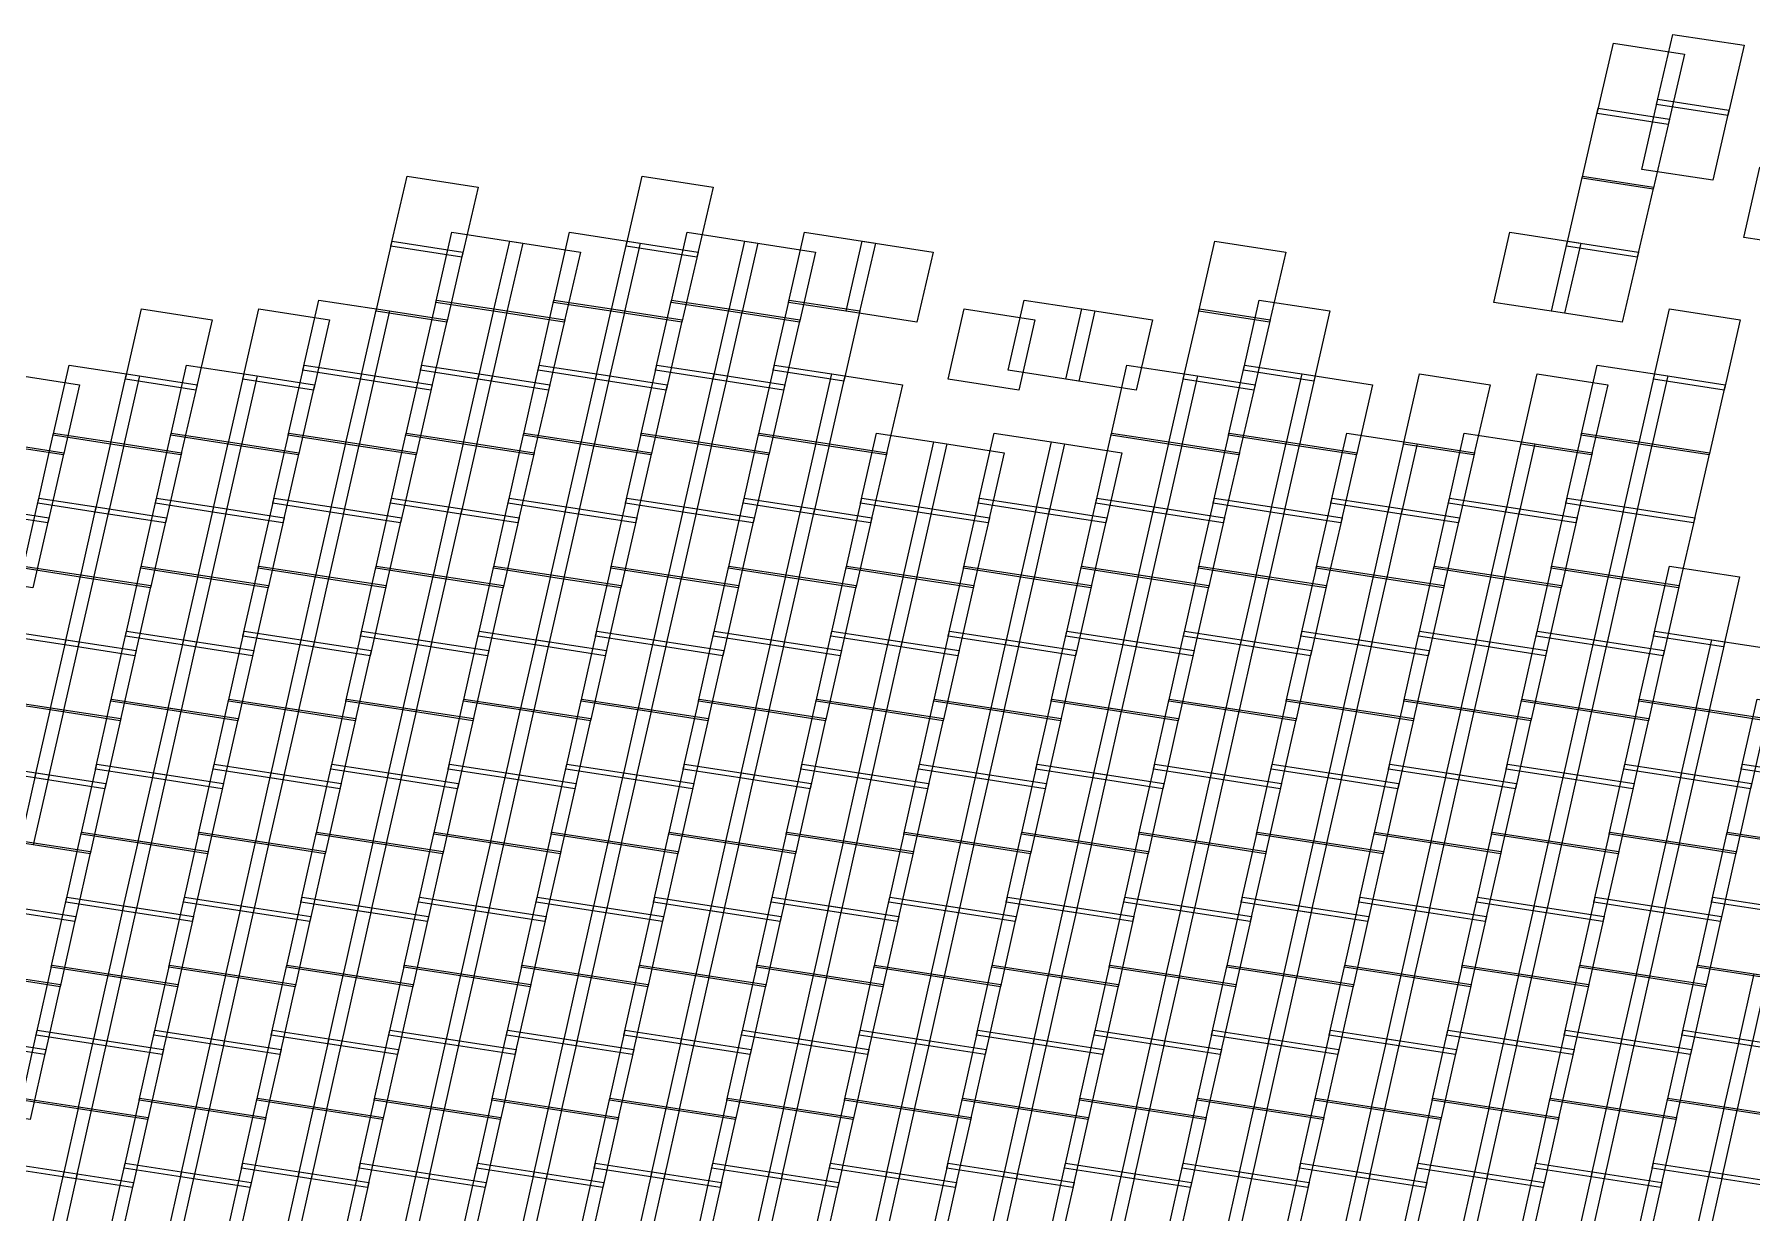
# Model space of a CAD drawing. Header units: metres. Extents: x -83.3 to -29.5, y -56.4 to 14.4.
# Drawn here: x -75.54 to -60.12, y 3.84 to 14.42 of the extents above; entities that cross this region are included whole.
import ezdxf

# ---------------------------------------------------------------- set-up
doc = ezdxf.new("R2010")
doc.units = ezdxf.units.M

msp = doc.modelspace()

# ---------------------------------------------------------------- linework, layer by layer
at = {"layer": 'Layer__irs_1c_south_america_shp'}
for points in [[(-60.82722, 14.42286), (-60.1862, 14.32495), (-60.33251, 13.69563), (-60.97185, 13.79331), (-60.82722, 14.42286)], [(-61.36034, 14.34317), (-60.71977, 14.24386), (-60.86745, 13.61478), (-61.50634, 13.71381), (-61.36034, 14.34317)], [(-61.49561, 13.76017), (-60.85658, 13.66114), (-61.0037, 13.03196), (-61.64112, 13.13073), (-61.49561, 13.76017)], [(-60.9612, 13.8397), (-60.32176, 13.74199), (-60.46756, 13.11259), (-61.10538, 13.21007), (-60.9612, 13.8397)], [(-72.19371, 13.15056), (-71.55624, 13.05178), (-71.70279, 12.42253), (-72.33875, 12.52104), (-72.19371, 13.15056)], [(-70.08229, 13.15056), (-69.44482, 13.05178), (-69.59137, 12.42253), (-70.22733, 12.52104), (-70.08229, 13.15056)], [(-61.63652, 13.15056), (-60.99905, 13.05178), (-61.1456, 12.42253), (-61.78156, 12.52104), (-61.63652, 13.15056)], [(-60.04512, 13.22991), (-59.40726, 13.13243), (-59.55256, 12.50295), (-60.18889, 12.60023), (-60.04512, 13.22991)], [(-72.32806, 12.56742), (-71.69203, 12.4689), (-71.83806, 11.83956), (-72.47264, 11.93783), (-72.32806, 12.56742)], [(-71.7912, 12.64662), (-71.15475, 12.54932), (-71.29959, 11.91977), (-71.93457, 12.01688), (-71.7912, 12.64662)], [(-71.27234, 12.56742), (-70.63631, 12.4689), (-70.78233, 11.83956), (-71.41692, 11.93783), (-71.27234, 12.56742)], [(-70.7355, 12.64662), (-70.09906, 12.54932), (-70.2439, 11.91977), (-70.87888, 12.01688), (-70.7355, 12.64662)], [(-70.21664, 12.56742), (-69.58061, 12.4689), (-69.72664, 11.83956), (-70.36122, 11.93783), (-70.21664, 12.56742)], [(-69.67978, 12.64662), (-69.04333, 12.54932), (-69.18817, 11.91977), (-69.82315, 12.01688), (-69.67978, 12.64662)], [(-69.16092, 12.56742), (-68.52489, 12.4689), (-68.67091, 11.83956), (-69.3055, 11.93783), (-69.16092, 12.56742)], [(-68.62405, 12.64662), (-67.98761, 12.54932), (-68.13245, 11.91977), (-68.76743, 12.01688), (-68.62405, 12.64662)], [(-68.10519, 12.56742), (-67.46916, 12.4689), (-67.61519, 11.83956), (-68.24977, 11.93783), (-68.10519, 12.56742)], [(-64.93805, 12.56742), (-64.30202, 12.4689), (-64.44804, 11.83956), (-65.08263, 11.93783), (-64.93805, 12.56742)], [(-62.28973, 12.64662), (-61.65329, 12.54932), (-61.79813, 11.91977), (-62.43311, 12.01688), (-62.28973, 12.64662)], [(-61.77087, 12.56742), (-61.13484, 12.4689), (-61.28087, 11.83956), (-61.91545, 11.93783), (-61.77087, 12.56742)], [(-72.98579, 12.03672), (-72.35077, 11.93961), (-72.49516, 11.30999), (-73.12878, 11.40692), (-72.98579, 12.03672)], [(-71.93007, 12.03672), (-71.29504, 11.93961), (-71.43944, 11.30999), (-72.07306, 11.40692), (-71.93007, 12.03672)], [(-70.87437, 12.03672), (-70.23935, 11.93961), (-70.38374, 11.30999), (-71.01736, 11.40692), (-70.87437, 12.03672)], [(-69.81865, 12.03672), (-69.18362, 11.93961), (-69.32802, 11.30999), (-69.96164, 11.40692), (-69.81865, 12.03672)], [(-68.76292, 12.03672), (-68.1279, 11.93961), (-68.27229, 11.30999), (-68.90591, 11.40692), (-68.76292, 12.03672)], [(-66.65147, 12.03672), (-66.01645, 11.93961), (-66.16084, 11.30999), (-66.79446, 11.40692), (-66.65147, 12.03672)], [(-64.54005, 12.03672), (-63.90503, 11.93961), (-64.04942, 11.30999), (-64.68304, 11.40692), (-64.54005, 12.03672)], [(-74.57956, 11.95767), (-73.9449, 11.85939), (-74.09042, 11.22998), (-74.72369, 11.32801), (-74.57956, 11.95767)], [(-73.52383, 11.95767), (-72.88918, 11.85939), (-73.0347, 11.22998), (-73.66797, 11.32801), (-73.52383, 11.95767)], [(-72.46811, 11.95767), (-71.83345, 11.85939), (-71.97897, 11.22998), (-72.61224, 11.32801), (-72.46811, 11.95767)], [(-71.41238, 11.95767), (-70.77773, 11.85939), (-70.92325, 11.22998), (-71.55652, 11.32801), (-71.41238, 11.95767)], [(-70.35669, 11.95767), (-69.72203, 11.85939), (-69.86755, 11.22998), (-70.50082, 11.32801), (-70.35669, 11.95767)], [(-69.30096, 11.95767), (-68.66631, 11.85939), (-68.81183, 11.22998), (-69.4451, 11.32801), (-69.30096, 11.95767)], [(-67.18951, 11.95767), (-66.55486, 11.85939), (-66.70038, 11.22998), (-67.33365, 11.32801), (-67.18951, 11.95767)], [(-66.13379, 11.95767), (-65.49913, 11.85939), (-65.64465, 11.22998), (-66.27792, 11.32801), (-66.13379, 11.95767)], [(-65.07809, 11.95767), (-64.44344, 11.85939), (-64.58896, 11.22998), (-65.22223, 11.32801), (-65.07809, 11.95767)], [(-60.85522, 11.95767), (-60.22057, 11.85939), (-60.36609, 11.22998), (-60.99936, 11.32801), (-60.85522, 11.95767)], [(-75.22972, 11.45328), (-74.59601, 11.35634), (-74.73999, 10.72667), (-75.37239, 10.82343), (-75.22972, 11.45328)], [(-74.174, 11.45328), (-73.54028, 11.35634), (-73.68427, 10.72667), (-74.31667, 10.82343), (-74.174, 11.45328)], [(-73.11827, 11.45328), (-72.48456, 11.35634), (-72.62854, 10.72667), (-73.26094, 10.82343), (-73.11827, 11.45328)], [(-72.06255, 11.45328), (-71.42883, 11.35634), (-71.57281, 10.72667), (-72.20522, 10.82343), (-72.06255, 11.45328)], [(-71.00685, 11.45328), (-70.37314, 11.35634), (-70.51712, 10.72667), (-71.14952, 10.82343), (-71.00685, 11.45328)], [(-69.95113, 11.45328), (-69.31741, 11.35634), (-69.4614, 10.72667), (-70.0938, 10.82343), (-69.95113, 11.45328)], [(-68.8954, 11.45328), (-68.26169, 11.35634), (-68.40567, 10.72667), (-69.03807, 10.82343), (-68.8954, 11.45328)], [(-65.72826, 11.45328), (-65.09454, 11.35634), (-65.23853, 10.72667), (-65.87093, 10.82343), (-65.72826, 11.45328)], [(-64.67253, 11.45328), (-64.03882, 11.35634), (-64.1828, 10.72667), (-64.8152, 10.82343), (-64.67253, 11.45328)], [(-61.50539, 11.45328), (-60.87167, 11.35634), (-61.01566, 10.72667), (-61.64806, 10.82343), (-61.50539, 11.45328)], [(-75.76881, 11.37436), (-75.13545, 11.27631), (-75.2805, 10.64682), (-75.91257, 10.74465), (-75.76881, 11.37436)], [(-74.71309, 11.37436), (-74.07973, 11.27631), (-74.22478, 10.64682), (-74.85684, 10.74465), (-74.71309, 11.37436)], [(-73.65736, 11.37436), (-73.024, 11.27631), (-73.16905, 10.64682), (-73.80112, 10.74465), (-73.65736, 11.37436)], [(-72.60164, 11.37436), (-71.96828, 11.27631), (-72.11333, 10.64682), (-72.74539, 10.74465), (-72.60164, 11.37436)], [(-71.54591, 11.37436), (-70.91255, 11.27631), (-71.0576, 10.64682), (-71.68967, 10.74465), (-71.54591, 11.37436)], [(-70.49022, 11.37436), (-69.85686, 11.27631), (-70.00191, 10.64682), (-70.63397, 10.74465), (-70.49022, 11.37436)], [(-69.43449, 11.37436), (-68.80113, 11.27631), (-68.94618, 10.64682), (-69.57825, 10.74465), (-69.43449, 11.37436)], [(-68.37877, 11.37436), (-67.74541, 11.27631), (-67.89046, 10.64682), (-68.52252, 10.74465), (-68.37877, 11.37436)], [(-65.21162, 11.37436), (-64.57826, 11.27631), (-64.72331, 10.64682), (-65.35538, 10.74465), (-65.21162, 11.37436)], [(-64.1559, 11.37436), (-63.52254, 11.27631), (-63.66759, 10.64682), (-64.29965, 10.74465), (-64.1559, 11.37436)], [(-63.10017, 11.37436), (-62.46681, 11.27631), (-62.61187, 10.64682), (-63.24393, 10.74465), (-63.10017, 11.37436)], [(-62.04445, 11.37436), (-61.41109, 11.27631), (-61.55614, 10.64682), (-62.18821, 10.74465), (-62.04445, 11.37436)], [(-60.98875, 11.37436), (-60.35539, 11.27631), (-60.50045, 10.64682), (-61.13251, 10.74465), (-60.98875, 11.37436)], [(-75.3679, 10.84328), (-74.73546, 10.74651), (-74.87905, 10.11676), (-75.51025, 10.21338), (-75.3679, 10.84328)], [(-74.31218, 10.84328), (-73.67973, 10.74651), (-73.82333, 10.11676), (-74.45452, 10.21338), (-74.31218, 10.84328)], [(-73.25645, 10.84328), (-72.62401, 10.74651), (-72.7676, 10.11676), (-73.3988, 10.21338), (-73.25645, 10.84328)], [(-72.20073, 10.84328), (-71.56828, 10.74651), (-71.71188, 10.11676), (-72.34307, 10.21338), (-72.20073, 10.84328)], [(-71.14503, 10.84328), (-70.51259, 10.74651), (-70.65618, 10.11676), (-71.28738, 10.21338), (-71.14503, 10.84328)], [(-70.08931, 10.84328), (-69.45686, 10.74651), (-69.60046, 10.11676), (-70.23165, 10.21338), (-70.08931, 10.84328)], [(-69.03358, 10.84328), (-68.40114, 10.74651), (-68.54473, 10.11676), (-69.17593, 10.21338), (-69.03358, 10.84328)], [(-67.97786, 10.84328), (-67.34541, 10.74651), (-67.48901, 10.11676), (-68.1202, 10.21338), (-67.97786, 10.84328)], [(-66.92213, 10.84328), (-66.28969, 10.74651), (-66.43328, 10.11676), (-67.06448, 10.21338), (-66.92213, 10.84328)], [(-65.86644, 10.84328), (-65.23399, 10.74651), (-65.37759, 10.11676), (-66.00878, 10.21338), (-65.86644, 10.84328)], [(-64.81071, 10.84328), (-64.17827, 10.74651), (-64.32186, 10.11676), (-64.95306, 10.21338), (-64.81071, 10.84328)], [(-63.75499, 10.84328), (-63.12255, 10.74651), (-63.26613, 10.11676), (-63.89733, 10.21338), (-63.75499, 10.84328)], [(-62.69927, 10.84328), (-62.06682, 10.74651), (-62.21041, 10.11676), (-62.8416, 10.21338), (-62.69927, 10.84328)], [(-61.64357, 10.84328), (-61.01113, 10.74651), (-61.15471, 10.11676), (-61.78591, 10.21338), (-61.64357, 10.84328)], [(-75.90805, 10.7645), (-75.27594, 10.66666), (-75.42052, 10.0371), (-76.05141, 10.1347), (-75.90805, 10.7645)], [(-74.85233, 10.7645), (-74.22021, 10.66666), (-74.3648, 10.0371), (-74.99569, 10.1347), (-74.85233, 10.7645)], [(-73.7966, 10.7645), (-73.16449, 10.66666), (-73.30907, 10.0371), (-73.93996, 10.1347), (-73.7966, 10.7645)], [(-72.74088, 10.7645), (-72.10876, 10.66666), (-72.25335, 10.0371), (-72.88424, 10.1347), (-72.74088, 10.7645)], [(-71.68515, 10.7645), (-71.05304, 10.66666), (-71.19762, 10.0371), (-71.82851, 10.1347), (-71.68515, 10.7645)], [(-70.62946, 10.7645), (-69.99734, 10.66666), (-70.14193, 10.0371), (-70.77282, 10.1347), (-70.62946, 10.7645)], [(-69.57373, 10.7645), (-68.94162, 10.66666), (-69.0862, 10.0371), (-69.71709, 10.1347), (-69.57373, 10.7645)], [(-68.51801, 10.7645), (-67.88589, 10.66666), (-68.03048, 10.0371), (-68.66137, 10.1347), (-68.51801, 10.7645)], [(-67.46228, 10.7645), (-66.83017, 10.66666), (-66.97475, 10.0371), (-67.60564, 10.1347), (-67.46228, 10.7645)], [(-66.40656, 10.7645), (-65.77444, 10.66666), (-65.91903, 10.0371), (-66.54992, 10.1347), (-66.40656, 10.7645)], [(-65.35086, 10.7645), (-64.71875, 10.66666), (-64.86333, 10.0371), (-65.49422, 10.1347), (-65.35086, 10.7645)], [(-64.29514, 10.7645), (-63.66303, 10.66666), (-63.80761, 10.0371), (-64.4385, 10.1347), (-64.29514, 10.7645)], [(-63.23941, 10.7645), (-62.6073, 10.66666), (-62.75188, 10.0371), (-63.38277, 10.1347), (-63.23941, 10.7645)], [(-62.18369, 10.7645), (-61.55158, 10.66666), (-61.69616, 10.0371), (-62.32705, 10.1347), (-62.18369, 10.7645)], [(-61.12799, 10.7645), (-60.49588, 10.66666), (-60.64046, 10.0371), (-61.27135, 10.1347), (-61.12799, 10.7645)], [(-76.04086, 10.18108), (-75.40988, 10.08347), (-75.55405, 9.45384), (-76.18387, 9.55125), (-76.04086, 10.18108)], [(-75.49977, 10.25977), (-74.86848, 10.16313), (-75.01172, 9.53333), (-75.64183, 9.62982), (-75.49977, 10.25977)], [(-74.98514, 10.18108), (-74.35416, 10.08347), (-74.49832, 9.45384), (-75.12814, 9.55125), (-74.98514, 10.18108)], [(-74.44405, 10.25977), (-73.81276, 10.16313), (-73.95599, 9.53333), (-74.58611, 9.62982), (-74.44405, 10.25977)], [(-73.92941, 10.18108), (-73.29843, 10.08347), (-73.4426, 9.45384), (-74.07242, 9.55125), (-73.92941, 10.18108)], [(-73.38832, 10.25977), (-72.75703, 10.16313), (-72.90027, 9.53333), (-73.53038, 9.62982), (-73.38832, 10.25977)], [(-72.87369, 10.18108), (-72.24271, 10.08347), (-72.38687, 9.45384), (-73.01669, 9.55125), (-72.87369, 10.18108)], [(-72.3326, 10.25977), (-71.70131, 10.16313), (-71.84454, 9.53333), (-72.47466, 9.62982), (-72.3326, 10.25977)], [(-71.81796, 10.18108), (-71.18698, 10.08347), (-71.33115, 9.45384), (-71.96097, 9.55125), (-71.81796, 10.18108)], [(-71.2769, 10.25977), (-70.64561, 10.16313), (-70.78885, 9.53333), (-71.41896, 9.62982), (-71.2769, 10.25977)], [(-70.76227, 10.18108), (-70.13129, 10.08347), (-70.27545, 9.45384), (-70.90527, 9.55125), (-70.76227, 10.18108)], [(-70.22118, 10.25977), (-69.58989, 10.16313), (-69.73312, 9.53333), (-70.36324, 9.62982), (-70.22118, 10.25977)], [(-69.70654, 10.18108), (-69.07556, 10.08347), (-69.21973, 9.45384), (-69.84955, 9.55125), (-69.70654, 10.18108)], [(-69.16545, 10.25977), (-68.53416, 10.16313), (-68.6774, 9.53333), (-69.30751, 9.62982), (-69.16545, 10.25977)], [(-68.65082, 10.18108), (-68.01984, 10.08347), (-68.164, 9.45384), (-68.79382, 9.55125), (-68.65082, 10.18108)], [(-68.10973, 10.25977), (-67.47844, 10.16313), (-67.62167, 9.53333), (-68.25179, 9.62982), (-68.10973, 10.25977)], [(-67.59509, 10.18108), (-66.96411, 10.08347), (-67.10828, 9.45384), (-67.7381, 9.55125), (-67.59509, 10.18108)], [(-67.054, 10.25977), (-66.42271, 10.16313), (-66.56595, 9.53333), (-67.19606, 9.62982), (-67.054, 10.25977)], [(-66.53937, 10.18108), (-65.90839, 10.08347), (-66.05255, 9.45384), (-66.68237, 9.55125), (-66.53937, 10.18108)], [(-65.99831, 10.25977), (-65.36702, 10.16313), (-65.51025, 9.53333), (-66.14037, 9.62982), (-65.99831, 10.25977)], [(-65.48367, 10.18108), (-64.85269, 10.08347), (-64.99686, 9.45384), (-65.62668, 9.55125), (-65.48367, 10.18108)], [(-64.94258, 10.25977), (-64.31129, 10.16313), (-64.45453, 9.53333), (-65.08464, 9.62982), (-64.94258, 10.25977)], [(-64.42795, 10.18108), (-63.79697, 10.08347), (-63.94114, 9.45384), (-64.57095, 9.55125), (-64.42795, 10.18108)], [(-63.88686, 10.25977), (-63.25557, 10.16313), (-63.39881, 9.53333), (-64.02892, 9.62982), (-63.88686, 10.25977)], [(-63.37222, 10.18108), (-62.74124, 10.08347), (-62.88541, 9.45384), (-63.51523, 9.55125), (-63.37222, 10.18108)], [(-62.83113, 10.25977), (-62.19984, 10.16313), (-62.34308, 9.53333), (-62.97319, 9.62982), (-62.83113, 10.25977)], [(-62.3165, 10.18108), (-61.68552, 10.08347), (-61.82969, 9.45384), (-62.45951, 9.55125), (-62.3165, 10.18108)], [(-61.77544, 10.25977), (-61.14415, 10.16313), (-61.28739, 9.53333), (-61.9175, 9.62982), (-61.77544, 10.25977)], [(-61.2608, 10.18108), (-60.62982, 10.08347), (-60.77399, 9.45384), (-61.40381, 9.55125), (-61.2608, 10.18108)], [(-75.63736, 9.64967), (-75.0072, 9.55318), (-75.15009, 8.92331), (-75.77913, 9.01966), (-75.63736, 9.64967)], [(-75.12366, 9.5711), (-74.49379, 9.47368), (-74.63753, 8.84398), (-75.26631, 8.9412), (-75.12366, 9.5711)], [(-74.58163, 9.64967), (-73.95148, 9.55318), (-74.09436, 8.92331), (-74.7234, 9.01966), (-74.58163, 9.64967)], [(-74.06793, 9.5711), (-73.43806, 9.47368), (-73.5818, 8.84398), (-74.21059, 8.9412), (-74.06793, 9.5711)], [(-73.52591, 9.64967), (-72.89575, 9.55318), (-73.03864, 8.92331), (-73.66768, 9.01966), (-73.52591, 9.64967)], [(-73.01221, 9.5711), (-72.38234, 9.47368), (-72.52608, 8.84398), (-73.15486, 8.9412), (-73.01221, 9.5711)], [(-72.47018, 9.64967), (-71.84003, 9.55318), (-71.98291, 8.92331), (-72.61195, 9.01966), (-72.47018, 9.64967)], [(-71.95648, 9.5711), (-71.32661, 9.47368), (-71.47035, 8.84398), (-72.09914, 8.9412), (-71.95648, 9.5711)], [(-71.41449, 9.64967), (-70.78433, 9.55318), (-70.92722, 8.92331), (-71.55626, 9.01966), (-71.41449, 9.64967)], [(-70.90079, 9.5711), (-70.27092, 9.47368), (-70.41466, 8.84398), (-71.04344, 8.9412), (-70.90079, 9.5711)], [(-70.35876, 9.64967), (-69.72861, 9.55318), (-69.87149, 8.92331), (-70.50053, 9.01966), (-70.35876, 9.64967)], [(-69.84506, 9.5711), (-69.21519, 9.47368), (-69.35893, 8.84398), (-69.98772, 8.9412), (-69.84506, 9.5711)], [(-69.30304, 9.64967), (-68.67288, 9.55318), (-68.81577, 8.92331), (-69.44481, 9.01966), (-69.30304, 9.64967)], [(-68.78934, 9.5711), (-68.15947, 9.47368), (-68.30321, 8.84398), (-68.93199, 8.9412), (-68.78934, 9.5711)], [(-68.24731, 9.64967), (-67.61716, 9.55318), (-67.76004, 8.92331), (-68.38908, 9.01966), (-68.24731, 9.64967)], [(-67.73361, 9.5711), (-67.10374, 9.47368), (-67.24748, 8.84398), (-67.87627, 8.9412), (-67.73361, 9.5711)], [(-67.19159, 9.64967), (-66.56143, 9.55318), (-66.70432, 8.92331), (-67.33336, 9.01966), (-67.19159, 9.64967)], [(-66.67789, 9.5711), (-66.04802, 9.47368), (-66.19176, 8.84398), (-66.82054, 8.9412), (-66.67789, 9.5711)], [(-66.13589, 9.64967), (-65.50574, 9.55318), (-65.64862, 8.92331), (-66.27766, 9.01966), (-66.13589, 9.64967)], [(-65.62219, 9.5711), (-64.99232, 9.47368), (-65.13606, 8.84398), (-65.76485, 8.9412), (-65.62219, 9.5711)], [(-65.08017, 9.64967), (-64.45001, 9.55318), (-64.5929, 8.92331), (-65.22194, 9.01966), (-65.08017, 9.64967)], [(-64.56647, 9.5711), (-63.9366, 9.47368), (-64.08034, 8.84398), (-64.70912, 8.9412), (-64.56647, 9.5711)], [(-64.02444, 9.64967), (-63.39429, 9.55318), (-63.53717, 8.92331), (-64.16621, 9.01966), (-64.02444, 9.64967)], [(-63.51075, 9.5711), (-62.88088, 9.47368), (-63.02462, 8.84398), (-63.6534, 8.9412), (-63.51075, 9.5711)], [(-62.96872, 9.64967), (-62.33857, 9.55318), (-62.48145, 8.92331), (-63.11049, 9.01966), (-62.96872, 9.64967)], [(-62.45502, 9.5711), (-61.82515, 9.47368), (-61.96889, 8.84398), (-62.59768, 8.9412), (-62.45502, 9.5711)], [(-61.91303, 9.64967), (-61.28287, 9.55318), (-61.42575, 8.92331), (-62.0548, 9.01966), (-61.91303, 9.64967)], [(-61.39933, 9.5711), (-60.76946, 9.47368), (-60.9132, 8.84398), (-61.54198, 8.9412), (-61.39933, 9.5711)], [(-60.8573, 9.64967), (-60.22715, 9.55318), (-60.37003, 8.92331), (-60.99907, 9.01966), (-60.8573, 9.64967)], [(-75.76871, 9.06607), (-75.13956, 8.96971), (-75.28212, 8.3398), (-75.91023, 8.43603), (-75.76871, 9.06607)], [(-75.25583, 8.9876), (-74.62695, 8.89036), (-74.77032, 8.2606), (-75.39819, 8.35766), (-75.25583, 8.9876)], [(-74.71298, 9.06607), (-74.08383, 8.96971), (-74.22639, 8.3398), (-74.85451, 8.43603), (-74.71298, 9.06607)], [(-74.2001, 8.9876), (-73.57123, 8.89036), (-73.7146, 8.2606), (-74.34247, 8.35766), (-74.2001, 8.9876)], [(-73.65726, 9.06607), (-73.02811, 8.96971), (-73.17067, 8.3398), (-73.79878, 8.43603), (-73.65726, 9.06607)], [(-73.14438, 8.9876), (-72.5155, 8.89036), (-72.65887, 8.2606), (-73.28674, 8.35766), (-73.14438, 8.9876)], [(-72.60153, 9.06607), (-71.97238, 8.96971), (-72.11494, 8.3398), (-72.74306, 8.43603), (-72.60153, 9.06607)], [(-72.08865, 8.9876), (-71.45978, 8.89036), (-71.60315, 8.2606), (-72.23102, 8.35766), (-72.08865, 8.9876)], [(-71.54584, 9.06607), (-70.91669, 8.96971), (-71.05925, 8.3398), (-71.68736, 8.43603), (-71.54584, 9.06607)], [(-71.03296, 8.9876), (-70.40408, 8.89036), (-70.54745, 8.2606), (-71.17532, 8.35766), (-71.03296, 8.9876)], [(-70.49011, 9.06607), (-69.86096, 8.96971), (-70.00352, 8.3398), (-70.63164, 8.43603), (-70.49011, 9.06607)], [(-69.97723, 8.9876), (-69.34836, 8.89036), (-69.49173, 8.2606), (-70.1196, 8.35766), (-69.97723, 8.9876)], [(-69.43439, 9.06607), (-68.80524, 8.96971), (-68.9478, 8.3398), (-69.57591, 8.43603), (-69.43439, 9.06607)], [(-68.92151, 8.9876), (-68.29263, 8.89036), (-68.436, 8.2606), (-69.06387, 8.35766), (-68.92151, 8.9876)], [(-68.37866, 9.06607), (-67.74951, 8.96971), (-67.89207, 8.3398), (-68.52019, 8.43603), (-68.37866, 9.06607)], [(-67.86578, 8.9876), (-67.23691, 8.89036), (-67.38028, 8.2606), (-68.00815, 8.35766), (-67.86578, 8.9876)], [(-67.32294, 9.06607), (-66.69379, 8.96971), (-66.83635, 8.3398), (-67.46446, 8.43603), (-67.32294, 9.06607)], [(-66.81006, 8.9876), (-66.18118, 8.89036), (-66.32455, 8.2606), (-66.95242, 8.35766), (-66.81006, 8.9876)], [(-66.26724, 9.06607), (-65.63809, 8.96971), (-65.78065, 8.3398), (-66.40877, 8.43603), (-66.26724, 9.06607)], [(-65.75436, 8.9876), (-65.12549, 8.89036), (-65.26886, 8.2606), (-65.89673, 8.35766), (-65.75436, 8.9876)], [(-65.21152, 9.06607), (-64.58237, 8.96971), (-64.72493, 8.3398), (-65.35304, 8.43603), (-65.21152, 9.06607)], [(-64.69864, 8.9876), (-64.06976, 8.89036), (-64.21313, 8.2606), (-64.841, 8.35766), (-64.69864, 8.9876)], [(-64.15579, 9.06607), (-63.52664, 8.96971), (-63.66921, 8.3398), (-64.29732, 8.43603), (-64.15579, 9.06607)], [(-63.64291, 8.9876), (-63.01404, 8.89036), (-63.15741, 8.2606), (-63.78528, 8.35766), (-63.64291, 8.9876)], [(-63.10007, 9.06607), (-62.47092, 8.96971), (-62.61348, 8.3398), (-63.2416, 8.43603), (-63.10007, 9.06607)], [(-62.58719, 8.9876), (-61.95831, 8.89036), (-62.10169, 8.2606), (-62.72956, 8.35766), (-62.58719, 8.9876)], [(-62.04437, 9.06607), (-61.41522, 8.96971), (-61.55779, 8.3398), (-62.1859, 8.43603), (-62.04437, 9.06607)], [(-61.53149, 8.9876), (-60.90262, 8.89036), (-61.04599, 8.2606), (-61.67386, 8.35766), (-61.53149, 8.9876)], [(-60.98865, 9.06607), (-60.3595, 8.96971), (-60.50206, 8.3398), (-61.13018, 8.43603), (-60.98865, 9.06607)], [(-60.47577, 8.9876), (-59.84689, 8.89036), (-59.99027, 8.2606), (-60.61814, 8.35766), (-60.47577, 8.9876)], [(-75.90578, 8.45589), (-75.27762, 8.35965), (-75.41988, 7.72967), (-76.04707, 7.8258), (-75.90578, 8.45589)], [(-75.39369, 8.37751), (-74.76581, 8.28046), (-74.9088, 7.65063), (-75.53578, 7.7475), (-75.39369, 8.37751)], [(-74.85005, 8.45589), (-74.22189, 8.35965), (-74.36415, 7.72967), (-74.99135, 7.8258), (-74.85005, 8.45589)], [(-74.33797, 8.37751), (-73.71008, 8.28046), (-73.85307, 7.65063), (-74.48006, 7.7475), (-74.33797, 8.37751)], [(-73.79433, 8.45589), (-73.16617, 8.35965), (-73.30843, 7.72967), (-73.93562, 7.8258), (-73.79433, 8.45589)], [(-73.28224, 8.37751), (-72.65436, 8.28046), (-72.79735, 7.65063), (-73.42433, 7.7475), (-73.28224, 8.37751)], [(-72.7386, 8.45589), (-72.11044, 8.35965), (-72.2527, 7.72967), (-72.8799, 7.8258), (-72.7386, 8.45589)], [(-72.22652, 8.37751), (-71.59863, 8.28046), (-71.74162, 7.65063), (-72.36861, 7.7475), (-72.22652, 8.37751)], [(-71.68291, 8.45589), (-71.05475, 8.35965), (-71.19701, 7.72967), (-71.8242, 7.8258), (-71.68291, 8.45589)], [(-71.17082, 8.37751), (-70.54294, 8.28046), (-70.68593, 7.65063), (-71.31291, 7.7475), (-71.17082, 8.37751)], [(-70.62718, 8.45589), (-69.99902, 8.35965), (-70.14128, 7.72967), (-70.76848, 7.8258), (-70.62718, 8.45589)], [(-70.1151, 8.37751), (-69.48721, 8.28046), (-69.6302, 7.65063), (-70.25719, 7.7475), (-70.1151, 8.37751)], [(-69.57146, 8.45589), (-68.9433, 8.35965), (-69.08556, 7.72967), (-69.71275, 7.8258), (-69.57146, 8.45589)], [(-69.05937, 8.37751), (-68.43149, 8.28046), (-68.57448, 7.65063), (-69.20146, 7.7475), (-69.05937, 8.37751)], [(-68.51573, 8.45589), (-67.88757, 8.35965), (-68.02983, 7.72967), (-68.65703, 7.8258), (-68.51573, 8.45589)], [(-68.00365, 8.37751), (-67.37576, 8.28046), (-67.51875, 7.65063), (-68.14574, 7.7475), (-68.00365, 8.37751)], [(-67.46001, 8.45589), (-66.83185, 8.35965), (-66.97411, 7.72967), (-67.6013, 7.8258), (-67.46001, 8.45589)], [(-66.94792, 8.37751), (-66.32004, 8.28046), (-66.46303, 7.65063), (-67.09001, 7.7475), (-66.94792, 8.37751)], [(-66.40431, 8.45589), (-65.77615, 8.35965), (-65.91841, 7.72967), (-66.54561, 7.8258), (-66.40431, 8.45589)], [(-65.89223, 8.37751), (-65.26434, 8.28046), (-65.40733, 7.65063), (-66.03432, 7.7475), (-65.89223, 8.37751)], [(-65.34859, 8.45589), (-64.72043, 8.35965), (-64.86269, 7.72967), (-65.48988, 7.8258), (-65.34859, 8.45589)], [(-64.8365, 8.37751), (-64.20862, 8.28046), (-64.35161, 7.65063), (-64.97859, 7.7475), (-64.8365, 8.37751)], [(-64.29286, 8.45589), (-63.66471, 8.35965), (-63.80696, 7.72967), (-64.43416, 7.8258), (-64.29286, 8.45589)], [(-63.78078, 8.37751), (-63.1529, 8.28046), (-63.29589, 7.65063), (-63.92287, 7.7475), (-63.78078, 8.37751)], [(-63.23714, 8.45589), (-62.60898, 8.35965), (-62.75124, 7.72967), (-63.37844, 7.8258), (-63.23714, 8.45589)], [(-62.72506, 8.37751), (-62.09717, 8.28046), (-62.24016, 7.65063), (-62.86715, 7.7475), (-62.72506, 8.37751)], [(-62.18145, 8.45589), (-61.55329, 8.35965), (-61.69555, 7.72967), (-62.32274, 7.8258), (-62.18145, 8.45589)], [(-61.66936, 8.37751), (-61.04148, 8.28046), (-61.18447, 7.65063), (-61.81145, 7.7475), (-61.66936, 8.37751)], [(-61.12572, 8.45589), (-60.49756, 8.35965), (-60.63982, 7.72967), (-61.26702, 7.8258), (-61.12572, 8.45589)], [(-60.61364, 8.37751), (-59.98575, 8.28046), (-60.12874, 7.65063), (-60.75573, 7.7475), (-60.61364, 8.37751)], [(-60.07, 8.45589), (-59.44184, 8.35965), (-59.58409, 7.72967), (-60.21129, 7.8258), (-60.07, 8.45589)], [(-76.03667, 7.87222), (-75.40941, 7.77607), (-75.55139, 7.14606), (-76.17776, 7.2421), (-76.03667, 7.87222)], [(-74.98094, 7.87222), (-74.35368, 7.77607), (-74.49567, 7.14606), (-75.12204, 7.2421), (-74.98094, 7.87222)], [(-73.92522, 7.87222), (-73.29796, 7.77607), (-73.43994, 7.14606), (-74.06631, 7.2421), (-73.92522, 7.87222)], [(-72.86949, 7.87222), (-72.24223, 7.77607), (-72.38422, 7.14606), (-73.01059, 7.2421), (-72.86949, 7.87222)], [(-71.8138, 7.87222), (-71.18654, 7.77607), (-71.32852, 7.14606), (-71.95489, 7.2421), (-71.8138, 7.87222)], [(-70.75807, 7.87222), (-70.13081, 7.77607), (-70.2728, 7.14606), (-70.89917, 7.2421), (-70.75807, 7.87222)], [(-69.70235, 7.87222), (-69.07509, 7.77607), (-69.21707, 7.14606), (-69.84344, 7.2421), (-69.70235, 7.87222)], [(-68.64662, 7.87222), (-68.01936, 7.77607), (-68.16135, 7.14606), (-68.78772, 7.2421), (-68.64662, 7.87222)], [(-67.5909, 7.87222), (-66.96364, 7.77607), (-67.10562, 7.14606), (-67.73199, 7.2421), (-67.5909, 7.87222)], [(-66.5352, 7.87222), (-65.90794, 7.77607), (-66.04993, 7.14606), (-66.6763, 7.2421), (-66.5352, 7.87222)], [(-65.47948, 7.87222), (-64.85222, 7.77607), (-64.9942, 7.14606), (-65.62057, 7.2421), (-65.47948, 7.87222)], [(-64.42375, 7.87222), (-63.79649, 7.77607), (-63.93848, 7.14606), (-64.56485, 7.2421), (-64.42375, 7.87222)], [(-63.36803, 7.87222), (-62.74077, 7.77607), (-62.88276, 7.14606), (-63.50913, 7.2421), (-63.36803, 7.87222)], [(-62.31233, 7.87222), (-61.68507, 7.77607), (-61.82706, 7.14606), (-62.45343, 7.2421), (-62.31233, 7.87222)], [(-61.25661, 7.87222), (-60.62935, 7.77607), (-60.77134, 7.14606), (-61.39771, 7.2421), (-61.25661, 7.87222)], [(-60.20088, 7.87222), (-59.57362, 7.77607), (-59.71561, 7.14606), (-60.34198, 7.2421), (-60.20088, 7.87222)], [(-75.52533, 7.79391), (-74.8983, 7.69703), (-75.04097, 7.06715), (-75.66713, 7.16387), (-75.52533, 7.79391)], [(-74.4696, 7.79391), (-73.84258, 7.69703), (-73.98524, 7.06715), (-74.6114, 7.16387), (-74.4696, 7.79391)], [(-73.41388, 7.79391), (-72.78685, 7.69703), (-72.92952, 7.06715), (-73.55568, 7.16387), (-73.41388, 7.79391)], [(-72.35815, 7.79391), (-71.73112, 7.69703), (-71.87379, 7.06715), (-72.49995, 7.16387), (-72.35815, 7.79391)], [(-71.30246, 7.79391), (-70.67543, 7.69703), (-70.8181, 7.06715), (-71.44426, 7.16387), (-71.30246, 7.79391)], [(-70.24673, 7.79391), (-69.61971, 7.69703), (-69.76237, 7.06715), (-70.38853, 7.16387), (-70.24673, 7.79391)], [(-69.19101, 7.79391), (-68.56398, 7.69703), (-68.70665, 7.06715), (-69.33281, 7.16387), (-69.19101, 7.79391)], [(-68.13528, 7.79391), (-67.50825, 7.69703), (-67.65092, 7.06715), (-68.27708, 7.16387), (-68.13528, 7.79391)], [(-67.07956, 7.79391), (-66.45253, 7.69703), (-66.5952, 7.06715), (-67.22136, 7.16387), (-67.07956, 7.79391)], [(-66.02386, 7.79391), (-65.39684, 7.69703), (-65.5395, 7.06715), (-66.16566, 7.16387), (-66.02386, 7.79391)], [(-64.96814, 7.79391), (-64.34111, 7.69703), (-64.48378, 7.06715), (-65.10994, 7.16387), (-64.96814, 7.79391)], [(-63.91241, 7.79391), (-63.28539, 7.69703), (-63.42806, 7.06715), (-64.05421, 7.16387), (-63.91241, 7.79391)], [(-62.85669, 7.79391), (-62.22966, 7.69703), (-62.37233, 7.06715), (-62.99849, 7.16387), (-62.85669, 7.79391)], [(-61.80099, 7.79391), (-61.17397, 7.69703), (-61.31664, 7.06715), (-61.9428, 7.16387), (-61.80099, 7.79391)], [(-60.74527, 7.79391), (-60.11824, 7.69703), (-60.26091, 7.06715), (-60.88707, 7.16387), (-60.74527, 7.79391)], [(-75.1176, 7.26195), (-74.49118, 7.16592), (-74.63289, 6.53585), (-75.2585, 6.63181), (-75.1176, 7.26195)], [(-74.06187, 7.26195), (-73.43546, 7.16592), (-73.57716, 6.53585), (-74.20277, 6.63181), (-74.06187, 7.26195)], [(-73.00615, 7.26195), (-72.37973, 7.16592), (-72.52144, 6.53585), (-73.14705, 6.63181), (-73.00615, 7.26195)], [(-71.95045, 7.26195), (-71.32404, 7.16592), (-71.46574, 6.53585), (-72.09135, 6.63181), (-71.95045, 7.26195)], [(-70.89473, 7.26195), (-70.26831, 7.16592), (-70.41002, 6.53585), (-71.03563, 6.63181), (-70.89473, 7.26195)], [(-69.839, 7.26195), (-69.21259, 7.16592), (-69.35429, 6.53585), (-69.9799, 6.63181), (-69.839, 7.26195)], [(-68.78328, 7.26195), (-68.15686, 7.16592), (-68.29857, 6.53585), (-68.92418, 6.63181), (-68.78328, 7.26195)], [(-67.72755, 7.26195), (-67.10114, 7.16592), (-67.24284, 6.53585), (-67.86845, 6.63181), (-67.72755, 7.26195)], [(-66.67186, 7.26195), (-66.04544, 7.16592), (-66.18715, 6.53585), (-66.81276, 6.63181), (-66.67186, 7.26195)], [(-65.61613, 7.26195), (-64.98972, 7.16592), (-65.13142, 6.53585), (-65.75703, 6.63181), (-65.61613, 7.26195)], [(-64.56041, 7.26195), (-63.93399, 7.16592), (-64.0757, 6.53585), (-64.70131, 6.63181), (-64.56041, 7.26195)], [(-63.50468, 7.26195), (-62.87827, 7.16592), (-63.01998, 6.53585), (-63.64559, 6.63181), (-63.50468, 7.26195)], [(-62.44899, 7.26195), (-61.82257, 7.16592), (-61.96428, 6.53585), (-62.58989, 6.63181), (-62.44899, 7.26195)], [(-61.39326, 7.26195), (-60.76685, 7.16592), (-60.90856, 6.53585), (-61.53417, 6.63181), (-61.39326, 7.26195)], [(-60.33754, 7.26195), (-59.71112, 7.16592), (-59.85283, 6.53585), (-60.47844, 6.63181), (-60.33754, 7.26195)], [(-75.66266, 7.18373), (-75.03647, 7.087), (-75.17883, 6.45708), (-75.80423, 6.55365), (-75.66266, 7.18373)], [(-74.60693, 7.18373), (-73.98074, 7.087), (-74.12311, 6.45708), (-74.7485, 6.55365), (-74.60693, 7.18373)], [(-73.55121, 7.18373), (-72.92502, 7.087), (-73.06738, 6.45708), (-73.69278, 6.55365), (-73.55121, 7.18373)], [(-72.49548, 7.18373), (-71.86929, 7.087), (-72.01166, 6.45708), (-72.63705, 6.55365), (-72.49548, 7.18373)], [(-71.43979, 7.18373), (-70.8136, 7.087), (-70.95596, 6.45708), (-71.58136, 6.55365), (-71.43979, 7.18373)], [(-70.38406, 7.18373), (-69.75787, 7.087), (-69.90024, 6.45708), (-70.52563, 6.55365), (-70.38406, 7.18373)], [(-69.32834, 7.18373), (-68.70215, 7.087), (-68.84451, 6.45708), (-69.46991, 6.55365), (-69.32834, 7.18373)], [(-68.27261, 7.18373), (-67.64642, 7.087), (-67.78879, 6.45708), (-68.41418, 6.55365), (-68.27261, 7.18373)], [(-67.21689, 7.18373), (-66.5907, 7.087), (-66.73306, 6.45708), (-67.35846, 6.55365), (-67.21689, 7.18373)], [(-66.16119, 7.18373), (-65.535, 7.087), (-65.67737, 6.45708), (-66.30276, 6.55365), (-66.16119, 7.18373)], [(-65.10547, 7.18373), (-64.47928, 7.087), (-64.62164, 6.45708), (-65.24704, 6.55365), (-65.10547, 7.18373)], [(-64.04974, 7.18373), (-63.42355, 7.087), (-63.56592, 6.45708), (-64.19131, 6.55365), (-64.04974, 7.18373)], [(-62.99402, 7.18373), (-62.36783, 7.087), (-62.5102, 6.45708), (-63.13559, 6.55365), (-62.99402, 7.18373)], [(-61.93832, 7.18373), (-61.31213, 7.087), (-61.4545, 6.45708), (-62.0799, 6.55365), (-61.93832, 7.18373)], [(-60.8826, 7.18373), (-60.25641, 7.087), (-60.39878, 6.45708), (-61.02417, 6.55365), (-60.8826, 7.18373)], [(-75.24812, 6.67821), (-74.62247, 6.58226), (-74.76395, 5.95215), (-75.38887, 6.04803), (-75.24812, 6.67821)], [(-74.1924, 6.67821), (-73.56674, 6.58226), (-73.70822, 5.95215), (-74.33315, 6.04803), (-74.1924, 6.67821)], [(-73.13667, 6.67821), (-72.51102, 6.58226), (-72.6525, 5.95215), (-73.27742, 6.04803), (-73.13667, 6.67821)], [(-72.08098, 6.67821), (-71.45532, 6.58226), (-71.5968, 5.95215), (-72.22173, 6.04803), (-72.08098, 6.67821)], [(-71.02525, 6.67821), (-70.3996, 6.58226), (-70.54108, 5.95215), (-71.166, 6.04803), (-71.02525, 6.67821)], [(-69.96953, 6.67821), (-69.34387, 6.58226), (-69.48535, 5.95215), (-70.11028, 6.04803), (-69.96953, 6.67821)], [(-68.9138, 6.67821), (-68.28815, 6.58226), (-68.42963, 5.95215), (-69.05455, 6.04803), (-68.9138, 6.67821)], [(-67.85808, 6.67821), (-67.23242, 6.58226), (-67.3739, 5.95215), (-67.99883, 6.04803), (-67.85808, 6.67821)], [(-66.80238, 6.67821), (-66.17673, 6.58226), (-66.31821, 5.95215), (-66.94313, 6.04803), (-66.80238, 6.67821)], [(-65.74666, 6.67821), (-65.121, 6.58226), (-65.26248, 5.95215), (-65.88741, 6.04803), (-65.74666, 6.67821)], [(-64.69093, 6.67821), (-64.06528, 6.58226), (-64.20676, 5.95215), (-64.83168, 6.04803), (-64.69093, 6.67821)], [(-63.63521, 6.67821), (-63.00956, 6.58226), (-63.15104, 5.95215), (-63.77596, 6.04803), (-63.63521, 6.67821)], [(-62.57952, 6.67821), (-61.95386, 6.58226), (-62.09534, 5.95215), (-62.72026, 6.04803), (-62.57952, 6.67821)], [(-61.52379, 6.67821), (-60.89814, 6.58226), (-61.03962, 5.95215), (-61.66454, 6.04803), (-61.52379, 6.67821)], [(-60.46807, 6.67821), (-59.84241, 6.58226), (-59.98389, 5.95215), (-60.60881, 6.04803), (-60.46807, 6.67821)], [(-75.79381, 6.60005), (-75.16835, 6.50346), (-75.31041, 5.87348), (-75.93515, 5.96993), (-75.79381, 6.60005)], [(-74.73808, 6.60005), (-74.11263, 6.50346), (-74.25468, 5.87348), (-74.87942, 5.96993), (-74.73808, 6.60005)], [(-73.68236, 6.60005), (-73.0569, 6.50346), (-73.19896, 5.87348), (-73.8237, 5.96993), (-73.68236, 6.60005)], [(-72.62663, 6.60005), (-72.00117, 6.50346), (-72.14323, 5.87348), (-72.76797, 5.96993), (-72.62663, 6.60005)], [(-71.57094, 6.60005), (-70.94548, 6.50346), (-71.08754, 5.87348), (-71.71228, 5.96993), (-71.57094, 6.60005)], [(-70.51521, 6.60005), (-69.88976, 6.50346), (-70.03181, 5.87348), (-70.65656, 5.96993), (-70.51521, 6.60005)], [(-69.45949, 6.60005), (-68.83403, 6.50346), (-68.97609, 5.87348), (-69.60083, 5.96993), (-69.45949, 6.60005)], [(-68.40376, 6.60005), (-67.77831, 6.50346), (-67.92036, 5.87348), (-68.5451, 5.96993), (-68.40376, 6.60005)], [(-67.34804, 6.60005), (-66.72258, 6.50346), (-66.86464, 5.87348), (-67.48938, 5.96993), (-67.34804, 6.60005)], [(-66.29234, 6.60005), (-65.66689, 6.50346), (-65.80894, 5.87348), (-66.43369, 5.96993), (-66.29234, 6.60005)], [(-65.23662, 6.60005), (-64.61116, 6.50346), (-64.75322, 5.87348), (-65.37796, 5.96993), (-65.23662, 6.60005)], [(-64.18089, 6.60005), (-63.55544, 6.50346), (-63.6975, 5.87348), (-64.32224, 5.96993), (-64.18089, 6.60005)], [(-63.12517, 6.60005), (-62.49971, 6.50346), (-62.64177, 5.87348), (-63.26651, 5.96993), (-63.12517, 6.60005)], [(-62.06948, 6.60005), (-61.44402, 6.50346), (-61.58608, 5.87348), (-62.21082, 5.96993), (-62.06948, 6.60005)], [(-61.01375, 6.60005), (-60.38829, 6.50346), (-60.53035, 5.87348), (-61.15509, 5.96993), (-61.01375, 6.60005)], [(-75.38443, 6.0679), (-74.75949, 5.97202), (-74.90076, 5.34188), (-75.52503, 5.43769), (-75.38443, 6.0679)], [(-74.3287, 6.0679), (-73.70377, 5.97202), (-73.84504, 5.34188), (-74.46931, 5.43769), (-74.3287, 6.0679)], [(-73.27298, 6.0679), (-72.64804, 5.97202), (-72.78931, 5.34188), (-73.41358, 5.43769), (-73.27298, 6.0679)], [(-72.21729, 6.0679), (-71.59235, 5.97202), (-71.73362, 5.34188), (-72.35789, 5.43769), (-72.21729, 6.0679)], [(-71.16156, 6.0679), (-70.53662, 5.97202), (-70.67789, 5.34188), (-71.30216, 5.43769), (-71.16156, 6.0679)], [(-70.10583, 6.0679), (-69.4809, 5.97202), (-69.62217, 5.34188), (-70.24644, 5.43769), (-70.10583, 6.0679)], [(-69.05011, 6.0679), (-68.42517, 5.97202), (-68.56644, 5.34188), (-69.19071, 5.43769), (-69.05011, 6.0679)], [(-67.99438, 6.0679), (-67.36945, 5.97202), (-67.51072, 5.34188), (-68.13499, 5.43769), (-67.99438, 6.0679)], [(-66.93869, 6.0679), (-66.31375, 5.97202), (-66.45502, 5.34188), (-67.07929, 5.43769), (-66.93869, 6.0679)], [(-65.88297, 6.0679), (-65.25803, 5.97202), (-65.3993, 5.34188), (-66.02357, 5.43769), (-65.88297, 6.0679)], [(-64.82724, 6.0679), (-64.2023, 5.97202), (-64.34357, 5.34188), (-64.96784, 5.43769), (-64.82724, 6.0679)], [(-63.77152, 6.0679), (-63.14658, 5.97202), (-63.28785, 5.34188), (-63.91211, 5.43769), (-63.77152, 6.0679)], [(-62.71582, 6.0679), (-62.09089, 5.97202), (-62.23215, 5.34188), (-62.85642, 5.43769), (-62.71582, 6.0679)], [(-61.6601, 6.0679), (-61.03516, 5.97202), (-61.17643, 5.34188), (-61.80069, 5.43769), (-61.6601, 6.0679)], [(-60.60437, 6.0679), (-59.97943, 5.97202), (-60.1207, 5.34188), (-60.74497, 5.43769), (-60.60437, 6.0679)], [(-75.93071, 5.9898), (-75.30595, 5.89334), (-75.44773, 5.26332), (-76.07185, 5.35963), (-75.93071, 5.9898)], [(-74.87498, 5.9898), (-74.25023, 5.89334), (-74.39201, 5.26332), (-75.01612, 5.35963), (-74.87498, 5.9898)], [(-73.81926, 5.9898), (-73.1945, 5.89334), (-73.33628, 5.26332), (-73.9604, 5.35963), (-73.81926, 5.9898)], [(-72.76353, 5.9898), (-72.13878, 5.89334), (-72.28056, 5.26332), (-72.90467, 5.35963), (-72.76353, 5.9898)], [(-71.70784, 5.9898), (-71.08308, 5.89334), (-71.22486, 5.26332), (-71.84898, 5.35963), (-71.70784, 5.9898)], [(-70.65211, 5.9898), (-70.02736, 5.89334), (-70.16914, 5.26332), (-70.79325, 5.35963), (-70.65211, 5.9898)], [(-69.59639, 5.9898), (-68.97163, 5.89334), (-69.11341, 5.26332), (-69.73753, 5.35963), (-69.59639, 5.9898)], [(-68.54066, 5.9898), (-67.91591, 5.89334), (-68.05769, 5.26332), (-68.6818, 5.35963), (-68.54066, 5.9898)], [(-67.48494, 5.9898), (-66.86018, 5.89334), (-67.00196, 5.26332), (-67.62608, 5.35963), (-67.48494, 5.9898)], [(-66.42924, 5.9898), (-65.80449, 5.89334), (-65.94627, 5.26332), (-66.57038, 5.35963), (-66.42924, 5.9898)], [(-65.37352, 5.9898), (-64.74876, 5.89334), (-64.89054, 5.26332), (-65.51466, 5.35963), (-65.37352, 5.9898)], [(-64.31779, 5.9898), (-63.69304, 5.89334), (-63.83481, 5.26332), (-64.45893, 5.35963), (-64.31779, 5.9898)], [(-63.26207, 5.9898), (-62.63732, 5.89334), (-62.77909, 5.26332), (-63.4032, 5.35963), (-63.26207, 5.9898)], [(-62.20638, 5.9898), (-61.58162, 5.89334), (-61.72339, 5.26332), (-62.34751, 5.35963), (-62.20638, 5.9898)], [(-61.15065, 5.9898), (-60.5259, 5.89334), (-60.66767, 5.26332), (-61.29178, 5.35963), (-61.15065, 5.9898)], [(-60.09493, 5.9898), (-59.47017, 5.89334), (-59.61194, 5.26332), (-60.23606, 5.35963), (-60.09493, 5.9898)], [(-76.06146, 5.40606), (-75.43729, 5.30973), (-75.57883, 4.67966), (-76.20242, 4.77587), (-76.06146, 5.40606)], [(-75.51468, 5.48411), (-74.89035, 5.3883), (-75.03142, 4.75813), (-75.65514, 4.85388), (-75.51468, 5.48411)], [(-75.00574, 5.40606), (-74.38156, 5.30973), (-74.5231, 4.67966), (-75.1467, 4.77587), (-75.00574, 5.40606)], [(-74.45895, 5.48411), (-73.83463, 5.3883), (-73.97569, 4.75813), (-74.59941, 4.85388), (-74.45895, 5.48411)], [(-73.95001, 5.40606), (-73.32584, 5.30973), (-73.46738, 4.67966), (-74.09097, 4.77587), (-73.95001, 5.40606)], [(-73.40323, 5.48411), (-72.7789, 5.3883), (-72.91997, 4.75813), (-73.54369, 4.85388), (-73.40323, 5.48411)], [(-72.89429, 5.40606), (-72.27011, 5.30973), (-72.41165, 4.67966), (-73.03525, 4.77587), (-72.89429, 5.40606)], [(-72.34753, 5.48411), (-71.72321, 5.3883), (-71.86427, 4.75813), (-72.48799, 4.85388), (-72.34753, 5.48411)], [(-71.83859, 5.40606), (-71.21442, 5.30973), (-71.35596, 4.67966), (-71.97955, 4.77587), (-71.83859, 5.40606)], [(-71.29181, 5.48411), (-70.66748, 5.3883), (-70.80855, 4.75813), (-71.43227, 4.85388), (-71.29181, 5.48411)], [(-70.78287, 5.40606), (-70.15869, 5.30973), (-70.30023, 4.67966), (-70.92383, 4.77587), (-70.78287, 5.40606)], [(-70.23608, 5.48411), (-69.61176, 5.3883), (-69.75282, 4.75813), (-70.37654, 4.85388), (-70.23608, 5.48411)], [(-69.72714, 5.40606), (-69.10297, 5.30973), (-69.24451, 4.67966), (-69.8681, 4.77587), (-69.72714, 5.40606)], [(-69.18036, 5.48411), (-68.55603, 5.3883), (-68.6971, 4.75813), (-69.32082, 4.85388), (-69.18036, 5.48411)], [(-68.67142, 5.40606), (-68.04724, 5.30973), (-68.18878, 4.67966), (-68.81238, 4.77587), (-68.67142, 5.40606)], [(-68.12463, 5.48411), (-67.50031, 5.3883), (-67.64137, 4.75813), (-68.26509, 4.85388), (-68.12463, 5.48411)], [(-67.61569, 5.40606), (-66.99152, 5.30973), (-67.13306, 4.67966), (-67.75665, 4.77587), (-67.61569, 5.40606)], [(-67.06894, 5.48411), (-66.44461, 5.3883), (-66.58568, 4.75813), (-67.2094, 4.85388), (-67.06894, 5.48411)], [(-66.56, 5.40606), (-65.93582, 5.30973), (-66.07736, 4.67966), (-66.70096, 4.77587), (-66.56, 5.40606)], [(-66.01321, 5.48411), (-65.38889, 5.3883), (-65.52995, 4.75813), (-66.15367, 4.85388), (-66.01321, 5.48411)], [(-65.50427, 5.40606), (-64.8801, 5.30973), (-65.02164, 4.67966), (-65.64523, 4.77587), (-65.50427, 5.40606)], [(-64.95749, 5.48411), (-64.33316, 5.3883), (-64.47423, 4.75813), (-65.09795, 4.85388), (-64.95749, 5.48411)], [(-64.44855, 5.40606), (-63.82438, 5.30973), (-63.96592, 4.67966), (-64.58951, 4.77587), (-64.44855, 5.40606)], [(-63.90177, 5.48411), (-63.27744, 5.3883), (-63.41851, 4.75813), (-64.04222, 4.85388), (-63.90177, 5.48411)], [(-63.39283, 5.40606), (-62.76865, 5.30973), (-62.91019, 4.67966), (-63.53379, 4.77587), (-63.39283, 5.40606)], [(-62.84607, 5.48411), (-62.22174, 5.3883), (-62.36281, 4.75813), (-62.98653, 4.85388), (-62.84607, 5.48411)], [(-62.33713, 5.40606), (-61.71296, 5.30973), (-61.8545, 4.67966), (-62.47809, 4.77587), (-62.33713, 5.40606)], [(-61.79035, 5.48411), (-61.16602, 5.3883), (-61.30709, 4.75813), (-61.93081, 4.85388), (-61.79035, 5.48411)], [(-61.28141, 5.40606), (-60.65723, 5.30973), (-60.79877, 4.67966), (-61.42237, 4.77587), (-61.28141, 5.40606)], [(-60.73462, 5.48411), (-60.11029, 5.3883), (-60.25136, 4.75813), (-60.87508, 4.85388), (-60.73462, 5.48411)], [(-60.22568, 5.40606), (-59.60151, 5.30973), (-59.74305, 4.67966), (-60.36664, 4.77587), (-60.22568, 5.40606)], [(-75.65073, 4.87374), (-75.02698, 4.77799), (-75.16788, 4.14781), (-75.7911, 4.2435), (-75.65073, 4.87374)], [(-75.14226, 4.79573), (-74.51865, 4.69952), (-74.65997, 4.06942), (-75.28306, 4.16553), (-75.14226, 4.79573)], [(-74.595, 4.87374), (-73.97125, 4.77799), (-74.11216, 4.14781), (-74.73537, 4.2435), (-74.595, 4.87374)], [(-74.08653, 4.79573), (-73.46292, 4.69952), (-73.60424, 4.06942), (-74.22733, 4.16553), (-74.08653, 4.79573)], [(-73.53928, 4.87374), (-72.91553, 4.77799), (-73.05643, 4.14781), (-73.67965, 4.2435), (-73.53928, 4.87374)], [(-73.03081, 4.79573), (-72.4072, 4.69952), (-72.54852, 4.06942), (-73.17161, 4.16553), (-73.03081, 4.79573)], [(-72.48358, 4.87374), (-71.85983, 4.77799), (-72.00074, 4.14781), (-72.62395, 4.2435), (-72.48358, 4.87374)], [(-71.97511, 4.79573), (-71.3515, 4.69952), (-71.49282, 4.06942), (-72.11591, 4.16553), (-71.97511, 4.79573)], [(-71.42786, 4.87374), (-70.80411, 4.77799), (-70.94501, 4.14781), (-71.56823, 4.2435), (-71.42786, 4.87374)], [(-70.91939, 4.79573), (-70.29578, 4.69952), (-70.4371, 4.06942), (-71.06019, 4.16553), (-70.91939, 4.79573)], [(-70.37213, 4.87374), (-69.74838, 4.77799), (-69.88929, 4.14781), (-70.5125, 4.2435), (-70.37213, 4.87374)], [(-69.86366, 4.79573), (-69.24005, 4.69952), (-69.38137, 4.06942), (-70.00446, 4.16553), (-69.86366, 4.79573)], [(-69.31641, 4.87374), (-68.69266, 4.77799), (-68.83356, 4.14781), (-69.45678, 4.2435), (-69.31641, 4.87374)], [(-68.80794, 4.79573), (-68.18433, 4.69952), (-68.32565, 4.06942), (-68.94874, 4.16553), (-68.80794, 4.79573)], [(-68.26068, 4.87374), (-67.63693, 4.77799), (-67.77784, 4.14781), (-68.40105, 4.2435), (-68.26068, 4.87374)], [(-67.75221, 4.79573), (-67.1286, 4.69952), (-67.26992, 4.06942), (-67.89301, 4.16553), (-67.75221, 4.79573)], [(-67.20499, 4.87374), (-66.58124, 4.77799), (-66.72215, 4.14781), (-67.34536, 4.2435), (-67.20499, 4.87374)], [(-66.69652, 4.79573), (-66.07291, 4.69952), (-66.21423, 4.06942), (-66.83732, 4.16553), (-66.69652, 4.79573)], [(-66.14926, 4.87374), (-65.52551, 4.77799), (-65.66642, 4.14781), (-66.28963, 4.2435), (-66.14926, 4.87374)], [(-65.64079, 4.79573), (-65.01718, 4.69952), (-65.1585, 4.06942), (-65.78159, 4.16553), (-65.64079, 4.79573)], [(-65.09354, 4.87374), (-64.46979, 4.77799), (-64.61069, 4.14781), (-65.23391, 4.2435), (-65.09354, 4.87374)], [(-64.58507, 4.79573), (-63.96146, 4.69952), (-64.10278, 4.06942), (-64.72587, 4.16553), (-64.58507, 4.79573)], [(-64.03781, 4.87374), (-63.41407, 4.77799), (-63.55497, 4.14781), (-64.17818, 4.2435), (-64.03781, 4.87374)], [(-63.52935, 4.79573), (-62.90573, 4.69952), (-63.04705, 4.06942), (-63.67014, 4.16553), (-63.52935, 4.79573)], [(-62.98212, 4.87374), (-62.35837, 4.77799), (-62.49927, 4.14781), (-63.12249, 4.2435), (-62.98212, 4.87374)], [(-62.47365, 4.79573), (-61.85004, 4.69952), (-61.99135, 4.06942), (-62.61444, 4.16553), (-62.47365, 4.79573)], [(-61.9264, 4.87374), (-61.30265, 4.77799), (-61.44355, 4.14781), (-62.06676, 4.2435), (-61.9264, 4.87374)], [(-61.41793, 4.79573), (-60.79432, 4.69952), (-60.93563, 4.06942), (-61.55872, 4.16553), (-61.41793, 4.79573)], [(-60.87067, 4.87374), (-60.24692, 4.77799), (-60.38782, 4.14781), (-61.01104, 4.2435), (-60.87067, 4.87374)], [(-60.3622, 4.79573), (-59.73859, 4.69952), (-59.8799, 4.06942), (-60.50299, 4.16553), (-60.3622, 4.79573)], [(-75.78075, 4.28993), (-75.1575, 4.19423), (-75.29825, 3.56401), (-75.92102, 3.65967), (-75.78075, 4.28993)], [(-75.27267, 4.21196), (-74.64957, 4.11584), (-74.79065, 3.48571), (-75.41335, 3.58172), (-75.27267, 4.21196)], [(-74.72502, 4.28993), (-74.10178, 4.19423), (-74.24252, 3.56401), (-74.8653, 3.65967), (-74.72502, 4.28993)], [(-74.21695, 4.21196), (-73.59384, 4.11584), (-73.73492, 3.48571), (-74.35762, 3.58172), (-74.21695, 4.21196)], [(-73.6693, 4.28993), (-73.04605, 4.19423), (-73.1868, 3.56401), (-73.80957, 3.65967), (-73.6693, 4.28993)], [(-73.16122, 4.21196), (-72.53812, 4.11584), (-72.6792, 3.48571), (-73.3019, 3.58172), (-73.16122, 4.21196)], [(-72.6136, 4.28993), (-71.99036, 4.19423), (-72.1311, 3.56401), (-72.75388, 3.65967), (-72.6136, 4.28993)], [(-72.10553, 4.21196), (-71.48242, 4.11584), (-71.6235, 3.48571), (-72.2462, 3.58172), (-72.10553, 4.21196)], [(-71.55788, 4.28993), (-70.93463, 4.19423), (-71.07538, 3.56401), (-71.69815, 3.65967), (-71.55788, 4.28993)], [(-71.0498, 4.21196), (-70.4267, 4.11584), (-70.56778, 3.48571), (-71.19048, 3.58172), (-71.0498, 4.21196)], [(-70.50215, 4.28993), (-69.87891, 4.19423), (-70.01965, 3.56401), (-70.64243, 3.65967), (-70.50215, 4.28993)], [(-69.99408, 4.21196), (-69.37097, 4.11584), (-69.51205, 3.48571), (-70.13475, 3.58172), (-69.99408, 4.21196)], [(-69.44643, 4.28993), (-68.82318, 4.19423), (-68.96393, 3.56401), (-69.5867, 3.65967), (-69.44643, 4.28993)], [(-68.93835, 4.21196), (-68.31525, 4.11584), (-68.45633, 3.48571), (-69.07903, 3.58172), (-68.93835, 4.21196)], [(-68.3907, 4.28993), (-67.76746, 4.19423), (-67.9082, 3.56401), (-68.53098, 3.65967), (-68.3907, 4.28993)], [(-67.88263, 4.21196), (-67.25952, 4.11584), (-67.4006, 3.48571), (-68.0233, 3.58172), (-67.88263, 4.21196)], [(-67.33501, 4.28993), (-66.71176, 4.19423), (-66.85251, 3.56401), (-67.47528, 3.65967), (-67.33501, 4.28993)], [(-66.82693, 4.21196), (-66.20383, 4.11584), (-66.34491, 3.48571), (-66.96761, 3.58172), (-66.82693, 4.21196)], [(-66.27928, 4.28993), (-65.65604, 4.19423), (-65.79678, 3.56401), (-66.41956, 3.65967), (-66.27928, 4.28993)], [(-65.77121, 4.21196), (-65.1481, 4.11584), (-65.28918, 3.48571), (-65.91188, 3.58172), (-65.77121, 4.21196)], [(-65.22356, 4.28993), (-64.60031, 4.19423), (-64.74106, 3.56401), (-65.36383, 3.65967), (-65.22356, 4.28993)], [(-64.71548, 4.21196), (-64.09238, 4.11584), (-64.23346, 3.48571), (-64.85616, 3.58172), (-64.71548, 4.21196)], [(-64.16783, 4.28993), (-63.54459, 4.19423), (-63.68534, 3.56401), (-64.30811, 3.65967), (-64.16783, 4.28993)], [(-63.65976, 4.21196), (-63.03665, 4.11584), (-63.17774, 3.48571), (-63.80043, 3.58172), (-63.65976, 4.21196)], [(-63.11214, 4.28993), (-62.48889, 4.19423), (-62.62964, 3.56401), (-63.25241, 3.65967), (-63.11214, 4.28993)], [(-62.60406, 4.21196), (-61.98096, 4.11584), (-62.12204, 3.48571), (-62.74474, 3.58172), (-62.60406, 4.21196)], [(-62.05641, 4.28993), (-61.43317, 4.19423), (-61.57392, 3.56401), (-62.19669, 3.65967), (-62.05641, 4.28993)], [(-61.54834, 4.21196), (-60.92523, 4.11584), (-61.06632, 3.48571), (-61.68901, 3.58172), (-61.54834, 4.21196)], [(-61.00069, 4.28993), (-60.37744, 4.19423), (-60.51819, 3.56401), (-61.14096, 3.65967), (-61.00069, 4.28993)], [(-60.49261, 4.21196), (-59.86951, 4.11584), (-60.01059, 3.48571), (-60.63329, 3.58172), (-60.49261, 4.21196)]]:
    msp.add_lwpolyline(points, dxfattribs=at)

doc.saveas('drawing.dxf')
